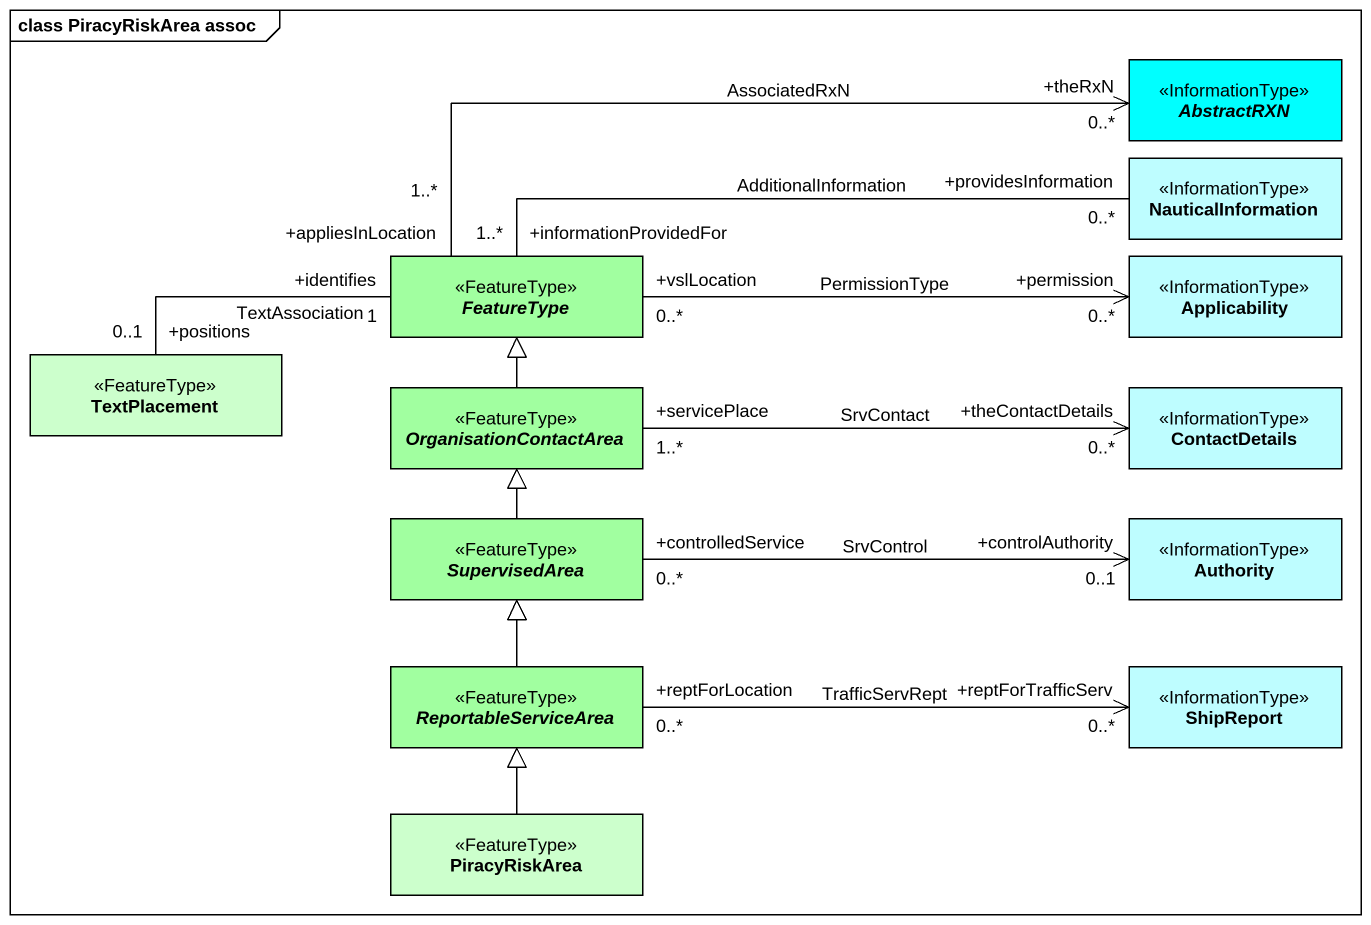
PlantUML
@startuml
mainframe class PiracyRiskArea assoc
hide circle
hide empty members
abstract class AbstractRXN <<InformationType>> #00FFFF
class NauticalInformation <<InformationType>> #BEFDFF
abstract class FeatureType <<FeatureType>> #A1FFA0
class Applicability <<InformationType>> #BEFDFF
class TextPlacement <<FeatureType>> #CCFFCC
abstract class OrganisationContactArea <<FeatureType>> #A1FFA0
class ContactDetails <<InformationType>> #BEFDFF
abstract class SupervisedArea <<FeatureType>> #A1FFA0
class Authority <<InformationType>> #BEFDFF
abstract class ReportableServiceArea <<FeatureType>> #A1FFA0
class ShipReport <<InformationType>> #BEFDFF
class PiracyRiskArea <<FeatureType>> #CCFFCC
FeatureType "+appliesInLocation\n1..*" -right-> "+theRxN\n0..*" AbstractRXN : AssociatedRxN
FeatureType "+informationProvidedFor\n1..*" -right- "+providesInformation\n0..*" NauticalInformation : AdditionalInformation
FeatureType "+vslLocation\n0..*" -right-> "+permission\n0..*" Applicability : PermissionType
FeatureType "+identifies\n1" -left- "+positions\n0..1" TextPlacement : TextAssociation
OrganisationContactArea -up-|> FeatureType
OrganisationContactArea "+servicePlace\n1..*" -right-> "+theContactDetails\n0..*" ContactDetails : SrvContact
SupervisedArea -up-|> OrganisationContactArea
SupervisedArea "+controlledService\n0..*" -right-> "+controlAuthority\n0..1" Authority : SrvControl
ReportableServiceArea -up-|> SupervisedArea
ReportableServiceArea "+reptForLocation\n0..*" -right-> "+reptForTrafficServ\n0..*" ShipReport : TrafficServRept
PiracyRiskArea -up-|> ReportableServiceArea
@enduml
